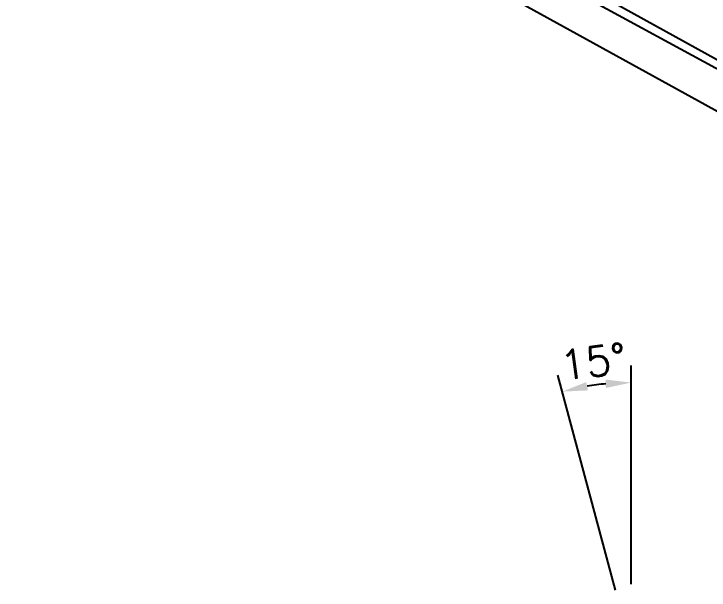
# Model space of a CAD drawing. Extents: x 2731 to 3325, y 756 to 1176.
# Drawn here: x 3045.3 to 3127.5, y 982.8 to 1051 of the extents above; entities that cross this region are included whole.
import ezdxf

# ---------------------------------------------------------------- set-up
doc = ezdxf.new("R2010")
doc.units = 0
doc.header["$LTSCALE"] = 7
doc.header["$MEASUREMENT"] = 0
doc.layers.get('0').update_dxf_attribs({"color": 2, "linetype": 'CONTINUOUS'})
doc.layers.add('DIM', color=2, linetype='CONTINUOUS')
doc.styles.add('GHS', font='ROMANS.shx', dxfattribs={"bigfont": 'GHS.shx'})

msp = doc.modelspace()

# ---------------------------------------------------------------- linework, layer by layer
at = {"color": 7, "linetype": 'Continuous'}
for p, q in [((3056.368, 1083.677), (3183.58, 1014.506)), ((3071.89, 1076.892), (3179.472, 1017.266))]:
    msp.add_line(p, q, dxfattribs=at)
msp.add_lwpolyline([(3188.649, 1015.578), (3184.908, 1008.911, -0.411929), (3184.23, 1008.718), (3045.304, 1085.258)], format="xyb", dxfattribs=at)
at = {"layer": 'DIM', "color": 2}
for p, q in [((3118.268, 983.558), (3118.268, 1009.373)), ((3116.418, 982.838), (3109.613, 1008.233))]:
    msp.add_line(p, q, dxfattribs=at)
msp.add_arc((3118.268, 975.932), 31.441, 95.46913, 99.53109, dxfattribs=at)
for points in [[(3115.248, 1007.729), (3115.296, 1006.73), (3118.268, 1007.373)], [(3113.169, 1006.45), (3112.956, 1007.427), (3110.131, 1006.302)]]:
    msp.add_solid(points, dxfattribs=at)

# ---------------------------------------------------------------- texts
at = {"layer": 'DIM', "color": 2, "insert": (3113.806, 1009.83), "char_height": 3.5, "attachment_point": 5, "rotation": 7.50011, "style": 'GHS'}
msp.add_mtext('\\A1;15%%D', dxfattribs=at)

doc.saveas('drawing.dxf')
